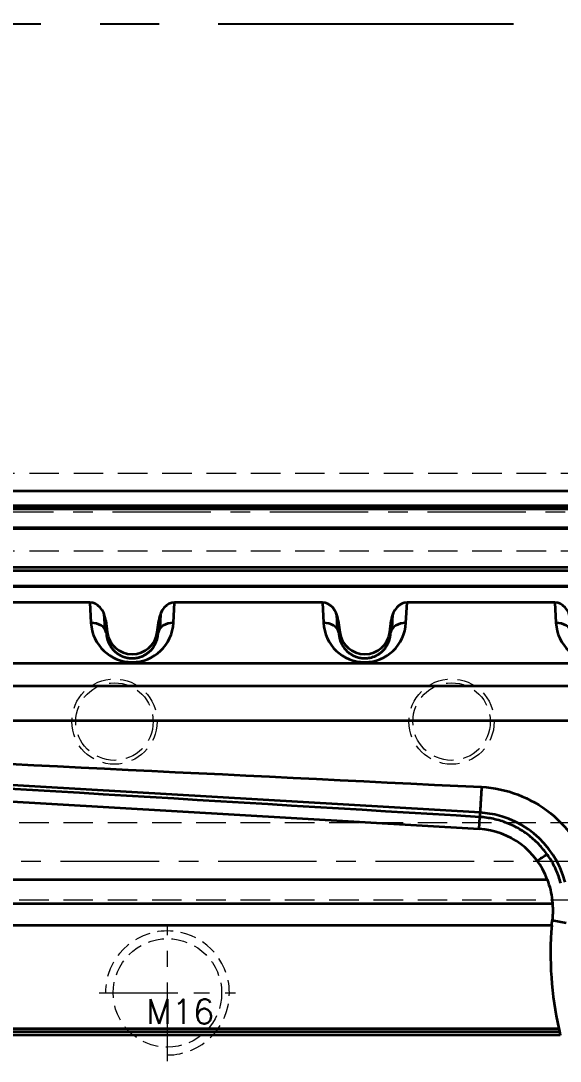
# Model space of a CAD drawing. Header units: millimetres. Extents: x -55 to 464, y 64 to 432.
# Drawn here: x 102.7 to 172.3, y 148.2 to 282.4 of the extents above; entities that cross this region are included whole.
import ezdxf

# ---------------------------------------------------------------- set-up
doc = ezdxf.new("R2010")
doc.units = ezdxf.units.MM
doc.linetypes.add('CENTER', pattern=[50.8, 31.75, -6.35, 6.35, -6.35])
doc.linetypes.add('HIDDEN', pattern=[9.525, 6.35, -3.175])
for name, color, linetype, lineweight in [('cool', 153, 'HIDDEN', 9), ('core', 7, 'Continuous', 20), ('dim', 82, 'Continuous', 9), ('screw', 33, 'Continuous', 13)]:
    doc.layers.add(name, color=color, linetype=linetype, lineweight=lineweight)
doc.styles.add('Capful-A', font='')
doc.styles.add('TXT', font='txt.shx', dxfattribs={"bigfont": 'gbcbig.shx'})
doc.styles.get('Capful-A').set_extended_font_data('Microsoft YaHei')
doc.dimstyles.new('Capful-A-2.0', dxfattribs={"dimscale": 2, "dimtxt": 2.5, "dimasz": 2.5, "dimexe": 1.5, "dimexo": 1, "dimgap": 1.5, "dimtad": 0, "dimdsep": 46, "dimtxsty": 'Capful-A', "dimcen": 0, "dimclrt": 2, "dimazin": 2, "dimtfac": 1, "dimtmove": 0, "dimatfit": 3, "dimfxl": 0, "dimtolj": 1, "dimtzin": 0, "dimarcsym": 0})

# ---------------------------------------------------------------- blocks, each defined once
blk = doc.blocks.new('screw_m16_g')
at = {"layer": 'screw', "color": 1, "linetype": 'CENTER', "ltscale": 0.32}
for p, q in [((0, -8.8), (0, 8.8)), ((-8.8, 0), (8.8, 0))]:
    blk.add_line(p, q, dxfattribs=at)
at = {"layer": 'screw', "color": 33, "linetype": 'HIDDEN', "ltscale": 0.32}
blk.add_circle((0, 0), 7, dxfattribs=at)
at = {"layer": 'screw', "color": 92, "linetype": 'HIDDEN', "ltscale": 0.32}
blk.add_arc((0, 0), 8, 270, 180, dxfattribs=at)
at = {"layer": 'screw', "color": 6, "style": 'TXT'}
blk.add_text('M16', height=3.2, dxfattribs=at).set_placement((-2.72, -4))
blk = doc.blocks.new('H-SL-1-1')
at = {"layer": 'cool', "ltscale": 0.6}
for p, q in [((14.33, 5), (485.67, 5)), ((14.33, -5), (485.67, -5))]:
    blk.add_line(p, q, dxfattribs=at)
at = {"layer": 'cool', "color": 1, "linetype": 'CENTER', "ltscale": 0.4}
blk.add_line((0, 0), (500, 0), dxfattribs=at)
blk = doc.blocks.new('H-SL-2-1')
at = {"layer": 'cool', "ltscale": 0.6}
for p, q in [((339.5, -82), (14.33, -82)), ((339.5, -92), (14.33, -92))]:
    blk.add_line(p, q, dxfattribs=at)
at = {"layer": 'cool', "color": 1, "linetype": 'CENTER', "ltscale": 0.4}
blk.add_line((344.5, -87), (0, -87), dxfattribs=at)
blk = doc.blocks.new('*D41')
at = {"layer": 'Defpoints', "color": 0, "transparency": 16777216}
for p in [(59.73, 350.01), (195.33, 282.01)]:
    blk.add_point(p, dxfattribs=at)
at = {"layer": 'dim', "color": 0, "lineweight": -2, "transparency": 16777216}
blk.add_line((60.73, 350.01), (64.28, 350.01), dxfattribs=at)
at = {"layer": 'dim', "color": 2, "transparency": 16777216, "insert": (68.81, 350.01), "char_height": 5, "attachment_point": 5, "style": 'Capful-A', "bg_fill": 3, "box_fill_scale": 1.1, "bg_fill_color": 256, "bg_fill_true_color": 13158600, "bg_fill_transparency": 0}
blk.add_mtext('\\A1;68', dxfattribs=at)
at = {"layer": 'Defpoints', "color": 0, "transparency": 16777216}
blk.add_point((64.28, 350.01), dxfattribs=at)
blk = doc.blocks.new('*D42')
at = {"layer": 'Defpoints', "color": 0, "transparency": 16777216}
for p in [(55.33, 345.61), (195.33, 282.01)]:
    blk.add_point(p, dxfattribs=at)
at = {"layer": 'dim', "color": 0, "lineweight": -2, "transparency": 16777216}
blk.add_line((55.33, 344.61), (55.33, 341.11), dxfattribs=at)
at = {"layer": 'dim', "color": 2, "transparency": 16777216, "insert": (55.33, 334.78), "char_height": 5, "attachment_point": 5, "rotation": 90, "style": 'Capful-A', "bg_fill": 3, "box_fill_scale": 1.1, "bg_fill_color": 256, "bg_fill_true_color": 13158600, "bg_fill_transparency": 0}
blk.add_mtext('\\A1;140', dxfattribs=at)
at = {"layer": 'Defpoints', "color": 0, "transparency": 16777216}
blk.add_point((55.33, 341.11), dxfattribs=at)
blk = doc.blocks.new('*D43')
at = {"layer": 'Defpoints', "color": 0, "transparency": 16777216}
for p in [(195.33, 282.01), (59.33, 234.01)]:
    blk.add_point(p, dxfattribs=at)
at = {"layer": 'dim', "color": 0, "lineweight": -2, "transparency": 16777216}
blk.add_line((60.33, 234.01), (64.81, 234.01), dxfattribs=at)
at = {"layer": 'dim', "color": 2, "transparency": 16777216, "insert": (69.5, 234.01), "char_height": 5, "attachment_point": 5, "style": 'Capful-A', "bg_fill": 3, "box_fill_scale": 1.1, "bg_fill_color": 256, "bg_fill_true_color": 13158600, "bg_fill_transparency": 0}
blk.add_mtext('\\A1;48', dxfattribs=at)
at = {"layer": 'Defpoints', "color": 0, "transparency": 16777216}
blk.add_point((64.81, 234.01), dxfattribs=at)
blk = doc.blocks.new('*D44')
at = {"layer": 'Defpoints', "color": 0, "transparency": 16777216}
for p in [(195.33, 282.01), (55.33, 238.41)]:
    blk.add_point(p, dxfattribs=at)
at = {"layer": 'dim', "color": 0, "lineweight": -2, "transparency": 16777216}
blk.add_line((55.33, 239.4), (55.33, 245.72), dxfattribs=at)
at = {"layer": 'dim', "color": 2, "transparency": 16777216, "insert": (55.33, 252.05), "char_height": 5, "attachment_point": 5, "rotation": 90, "style": 'Capful-A', "bg_fill": 3, "box_fill_scale": 1.1, "bg_fill_color": 256, "bg_fill_true_color": 13158600, "bg_fill_transparency": 0}
blk.add_mtext('\\A1;140', dxfattribs=at)
at = {"layer": 'Defpoints', "color": 0, "transparency": 16777216}
blk.add_point((55.33, 245.72), dxfattribs=at)

msp = doc.modelspace()

# ---------------------------------------------------------------- linework, layer by layer
at = {"color": 1, "linetype": 'CENTER', "ltscale": 1.2}
msp.add_line((-54.672, 282.005), (445.328, 282.005), dxfattribs=at)
at = {"layer": 'core', "color": 7, "linetype": 'Continuous', "lineweight": 35}
for p, q in [((64.642, 221.762), (222.496, 221.762)), ((64.642, 219.864), (222.496, 219.864)), ((222.496, 219.765), (64.642, 219.765)), ((64.738, 219.445), (222.496, 219.445)), ((65.465, 217.045), (224.496, 217.045)), ((65.506, 216.909), (240.152, 216.909)), ((67.02, 211.909), (238.638, 211.909)), ((67.142, 211.505), (238.516, 211.505)), ((68.353, 209.502), (237.305, 209.502)), ((237.305, 209.368), (68.353, 209.368)), ((111.666, 207.368), (92.578, 207.368)), ((111.666, 207.368), (111.801, 204.739)), ((122.443, 204.739), (122.578, 207.368)), ((141.666, 207.368), (122.578, 207.368)), ((141.666, 207.368), (141.801, 204.739)), ((152.443, 204.739), (152.578, 207.368)), ((171.666, 207.368), (152.578, 207.368)), ((171.666, 207.368), (171.801, 204.739)), ((113.475, 205.918), (113.574, 203.979)), ((120.769, 205.918), (120.669, 203.979)), ((143.475, 205.918), (143.574, 203.979)), ((150.669, 203.979), (150.769, 205.918)), ((113.7, 205.059), (113.779, 203.509)), ((113.7, 205.059), (113.899, 203.525)), ((120.345, 203.525), (120.544, 205.059)), ((120.464, 203.509), (120.544, 205.059)), ((143.7, 205.059), (143.779, 203.509)), ((143.7, 205.059), (143.899, 203.525)), ((150.345, 203.525), (150.544, 205.059)), ((150.464, 203.509), (150.544, 205.059)), ((113.779, 203.509), (113.899, 203.525)), ((120.464, 203.509), (120.345, 203.525)), ((143.779, 203.509), (143.899, 203.525)), ((150.464, 203.509), (150.345, 203.525)), ((234.837, 196.563), (70.821, 196.563)), ((234.837, 192.111), (70.821, 192.111)), ((162, 180.268), (64.778, 185.956)), ((58.569, 184.2), (161.876, 178.156)), ((161.876, 178.156), (161.966, 179.695)), ((42.761, 171.621), (170.679, 171.621)), ((171.345, 168.518), (42.717, 168.518)), ((171.247, 165.705), (42.596, 165.705)), ((173.104, 166.022), (171.309, 166.349)), ((41.503, 152.407), (172.18, 152.407)), ((172.265, 152.005), (41.503, 152.005)), ((172.344, 151.562), (41.503, 151.562))]:
    msp.add_line(p, q, dxfattribs=at)
at = {"layer": 'core', "color": 8, "linetype": 'HIDDEN', "lineweight": 18, "ltscale": 0.4}
for centre, radius in [((114.829, 192.005), 5.5), ((158.329, 192.005), 5.5), ((114.829, 192.005), 5), ((158.329, 192.005), 5)]:
    msp.add_circle(centre, radius, dxfattribs=at)
at = {"layer": 'core', "color": 7, "linetype": 'Continuous', "lineweight": 35}
for centre, radius, start, end in [((117.122, 203.943), 3.25, 187.39662, 352.60338), ((147.122, 203.943), 3.25, 187.39662, 352.60338), ((161.292, 168.173), 12.116, 15.01134, 86.65196), ((161.292, 168.173), 10, 20.17205, 86.65196)]:
    msp.add_arc(centre, radius, start, end, dxfattribs=at)
for centre, major_axis, ratio, start_param, end_param in [((111.728, 204.677), (0.139, -2.689), 0.7427039, 1.6751589, 3.103359), ((122.516, 204.677), (0.139, 2.689), 0.7427039, 0.0382337, 1.4664338), ((141.728, 204.677), (0.139, -2.689), 0.7427039, 1.6751589, 3.103359), ((152.516, 204.677), (0.139, 2.689), 0.7427039, 0.0382337, 1.4664338), ((171.728, 204.677), (0.139, -2.689), 0.7427039, 1.6751589, 3.103359), ((111.801, 203.252), (-1.997, -0.103), 0.7427039, 3.2459552, 4.6741553), ((117.122, 205.014), (0, 5.344), 0.9969798, 1.6224106, 4.6607747), ((122.443, 203.252), (1.997, -0.103), 0.7427039, 1.60903, 3.0372301), ((141.801, 203.252), (-1.997, -0.103), 0.7427039, 3.2459552, 4.6741553), ((147.122, 205.014), (0, 5.344), 0.9969798, 1.6224106, 4.6607747), ((152.443, 203.252), (1.997, -0.103), 0.7427039, 1.60903, 3.0372301), ((171.801, 203.252), (-1.997, -0.103), 0.7427039, 3.2459552, 4.6741553), ((177.122, 205.014), (0, 5.344), 0.9969798, 1.6224106, 4.6607747), ((214.419, 162.073), (0, 43.47), 0.996614, 1.4871576, 1.7950393)]:
    msp.add_ellipse(centre, major_axis=major_axis, ratio=ratio, start_param=start_param, end_param=end_param, dxfattribs=at)
for points, knots in [([(113.779, 203.509), (113.78, 203.5), (113.78, 203.48), (113.78, 203.452), (113.781, 203.424), (113.782, 203.395), (113.783, 203.367), (113.785, 203.339), (113.787, 203.311), (113.788, 203.284), (113.791, 203.256), (113.793, 203.229), (113.796, 203.202), (113.798, 203.175), (113.801, 203.148), (113.805, 203.121), (113.808, 203.094), (113.811, 203.068), (113.815, 203.042), (113.819, 203.016), (113.823, 202.99), (113.828, 202.964), (113.832, 202.939), (113.837, 202.913), (113.842, 202.888), (113.847, 202.863), (113.852, 202.838), (113.857, 202.813), (113.863, 202.789), (113.868, 202.765), (113.874, 202.741), (113.88, 202.717), (113.886, 202.693), (113.892, 202.669), (113.898, 202.646), (113.905, 202.623), (113.911, 202.6), (113.918, 202.577), (113.925, 202.554), (113.932, 202.532), (113.939, 202.51), (113.946, 202.488), (113.953, 202.466), (113.96, 202.444), (113.968, 202.423), (113.975, 202.402), (113.983, 202.38), (113.991, 202.36), (113.998, 202.339), (114.006, 202.318), (114.014, 202.298), (114.022, 202.278), (114.03, 202.258), (114.038, 202.238), (114.047, 202.219), (114.055, 202.199), (114.063, 202.18), (114.072, 202.161), (114.08, 202.143), (114.088, 202.124), (114.097, 202.106), (114.105, 202.088), (114.114, 202.07), (114.123, 202.052), (114.131, 202.034), (114.14, 202.017), (114.149, 202), (114.158, 201.983), (114.166, 201.966), (114.175, 201.949), (114.184, 201.933), (114.193, 201.916), (114.202, 201.9), (114.21, 201.884), (114.219, 201.869), (114.228, 201.853), (114.237, 201.838), (114.246, 201.823), (114.255, 201.808), (114.263, 201.793), (114.272, 201.779), (114.281, 201.764), (114.29, 201.75), (114.299, 201.736), (114.308, 201.722), (114.316, 201.708), (114.325, 201.695), (114.334, 201.682), (114.342, 201.669), (114.351, 201.656), (114.36, 201.643), (114.368, 201.63), (114.377, 201.618), (114.385, 201.606), (114.394, 201.594), (114.402, 201.582), (114.411, 201.57), (114.438, 201.532), (114.487, 201.467), (114.558, 201.379), (114.633, 201.292), (114.71, 201.209), (114.79, 201.129), (114.871, 201.052), (114.956, 200.978), (115.042, 200.907), (115.13, 200.839), (115.22, 200.775), (115.312, 200.713), (115.405, 200.655), (115.499, 200.601), (115.595, 200.55), (115.692, 200.502), (115.79, 200.457), (115.888, 200.416), (115.988, 200.378), (116.087, 200.344), (116.188, 200.313), (116.289, 200.285), (116.39, 200.26), (116.491, 200.239), (116.592, 200.221), (116.692, 200.206), (116.793, 200.195), (116.893, 200.186), (116.993, 200.181), (117.124, 200.178), (117.289, 200.181), (117.486, 200.197), (117.684, 200.225), (117.883, 200.266), (118.081, 200.319), (118.277, 200.384), (118.471, 200.463), (118.661, 200.554), (118.847, 200.658), (119.027, 200.775), (119.202, 200.904), (119.368, 201.046), (119.526, 201.199), (119.675, 201.364), (119.771, 201.485), (119.824, 201.558), (119.84, 201.58), (119.856, 201.602), (119.872, 201.625), (119.888, 201.648), (119.904, 201.673), (119.92, 201.697), (119.936, 201.723), (119.953, 201.749), (119.969, 201.775), (119.986, 201.802), (120.002, 201.83), (120.018, 201.858), (120.035, 201.887), (120.051, 201.917), (120.068, 201.947), (120.084, 201.978), (120.1, 202.01), (120.116, 202.042), (120.132, 202.075), (120.148, 202.108), (120.164, 202.142), (120.179, 202.177), (120.194, 202.213), (120.21, 202.249), (120.224, 202.285), (120.239, 202.323), (120.253, 202.361), (120.268, 202.399), (120.281, 202.439), (120.295, 202.479), (120.308, 202.519), (120.321, 202.56), (120.333, 202.602), (120.345, 202.645), (120.356, 202.688), (120.367, 202.732), (120.378, 202.776), (120.388, 202.821), (120.398, 202.866), (120.407, 202.913), (120.415, 202.959), (120.423, 203.007), (120.43, 203.055), (120.437, 203.103), (120.443, 203.152), (120.448, 203.202), (120.453, 203.252), (120.457, 203.302), (120.46, 203.353), (120.462, 203.405), (120.464, 203.457), (120.464, 203.492), (120.464, 203.509)], [0, 0, 0, 0, 0.0036372, 0.0072526, 0.010846, 0.0144175, 0.0179671, 0.0214947, 0.0250004, 0.028484, 0.0319457, 0.0353853, 0.038803, 0.0421986, 0.0455721, 0.0489236, 0.052253, 0.0555604, 0.0588456, 0.0621087, 0.0653497, 0.0685686, 0.0717653, 0.0749399, 0.0780923, 0.0812224, 0.0843304, 0.0874162, 0.0904798, 0.0935212, 0.0965403, 0.0995371, 0.1025117, 0.105464, 0.108394, 0.1113017, 0.1141871, 0.1170501, 0.1198909, 0.1227093, 0.1255053, 0.128279, 0.1310303, 0.1337592, 0.1364657, 0.1391499, 0.1418116, 0.1444508, 0.1470677, 0.1496621, 0.152234, 0.1547835, 0.1573105, 0.159815, 0.1622971, 0.1647566, 0.1671936, 0.1696081, 0.1720001, 0.1743695, 0.1767164, 0.1790408, 0.1813426, 0.1836218, 0.1858785, 0.1881126, 0.1903241, 0.192513, 0.1946792, 0.1968229, 0.198944, 0.2010424, 0.2031183, 0.2051714, 0.207202, 0.2092099, 0.2111951, 0.2131577, 0.2150976, 0.2170149, 0.2189095, 0.2207814, 0.2226306, 0.2244572, 0.226261, 0.2280422, 0.2298007, 0.2315364, 0.2332495, 0.2349399, 0.2366076, 0.2382525, 0.2398748, 0.2414743, 0.2430511, 0.2446053, 0.2461367, 0.2476454, 0.2596561, 0.2713862, 0.2828378, 0.2940137, 0.3049165, 0.3155492, 0.3259151, 0.3360177, 0.3458607, 0.3554484, 0.3647851, 0.3738758, 0.3827258, 0.3913409, 0.3997272, 0.4078917, 0.4158418, 0.4235854, 0.4311314, 0.4384893, 0.4456692, 0.4526822, 0.4595401, 0.4662557, 0.4728426, 0.4793151, 0.4856884, 0.4919786, 0.4982022, 0.5104024, 0.5228782, 0.5357487, 0.5491222, 0.563095, 0.5777512, 0.5931634, 0.6093938, 0.6264954, 0.6445132, 0.6634855, 0.6834448, 0.7044189, 0.7264314, 0.7495026, 0.7522768, 0.7551265, 0.7580519, 0.7610529, 0.7641295, 0.7672817, 0.7705095, 0.7738129, 0.7771918, 0.7806463, 0.7841763, 0.7877817, 0.7914626, 0.795219, 0.7990507, 0.8029577, 0.80694, 0.8109977, 0.8151305, 0.8193385, 0.8236216, 0.8279799, 0.8324131, 0.8369213, 0.8415045, 0.8461625, 0.8508954, 0.855703, 0.8605853, 0.8655423, 0.8705738, 0.8756799, 0.8808604, 0.8861154, 0.8914446, 0.8968481, 0.9023258, 0.9078776, 0.9135035, 0.9192034, 0.9249772, 0.9308248, 0.9367462, 0.9427412, 0.9488099, 0.9549521, 0.9611678, 0.9674569, 0.9738192, 0.9802548, 0.9867635, 0.9933453, 1, 1, 1, 1]), ([(143.779, 203.509), (143.78, 203.5), (143.78, 203.48), (143.78, 203.452), (143.781, 203.424), (143.782, 203.395), (143.783, 203.367), (143.785, 203.339), (143.787, 203.311), (143.788, 203.284), (143.791, 203.256), (143.793, 203.229), (143.796, 203.202), (143.798, 203.175), (143.801, 203.148), (143.805, 203.121), (143.808, 203.094), (143.811, 203.068), (143.815, 203.042), (143.819, 203.016), (143.823, 202.99), (143.828, 202.964), (143.832, 202.939), (143.837, 202.913), (143.842, 202.888), (143.847, 202.863), (143.852, 202.838), (143.857, 202.813), (143.863, 202.789), (143.868, 202.765), (143.874, 202.741), (143.88, 202.717), (143.886, 202.693), (143.892, 202.669), (143.898, 202.646), (143.905, 202.623), (143.911, 202.6), (143.918, 202.577), (143.925, 202.554), (143.932, 202.532), (143.939, 202.51), (143.946, 202.488), (143.953, 202.466), (143.96, 202.444), (143.968, 202.423), (143.975, 202.402), (143.983, 202.38), (143.991, 202.36), (143.998, 202.339), (144.006, 202.318), (144.014, 202.298), (144.022, 202.278), (144.03, 202.258), (144.038, 202.238), (144.047, 202.219), (144.055, 202.199), (144.063, 202.18), (144.072, 202.161), (144.08, 202.143), (144.088, 202.124), (144.097, 202.106), (144.105, 202.088), (144.114, 202.07), (144.123, 202.052), (144.131, 202.034), (144.14, 202.017), (144.149, 202), (144.158, 201.983), (144.166, 201.966), (144.175, 201.949), (144.184, 201.933), (144.193, 201.916), (144.202, 201.9), (144.21, 201.884), (144.219, 201.869), (144.228, 201.853), (144.237, 201.838), (144.246, 201.823), (144.255, 201.808), (144.263, 201.793), (144.272, 201.779), (144.281, 201.764), (144.29, 201.75), (144.299, 201.736), (144.308, 201.722), (144.316, 201.708), (144.325, 201.695), (144.334, 201.682), (144.342, 201.669), (144.351, 201.656), (144.36, 201.643), (144.368, 201.63), (144.377, 201.618), (144.385, 201.606), (144.394, 201.594), (144.402, 201.582), (144.411, 201.57), (144.438, 201.532), (144.487, 201.467), (144.558, 201.379), (144.633, 201.292), (144.71, 201.209), (144.79, 201.129), (144.871, 201.052), (144.956, 200.978), (145.042, 200.907), (145.13, 200.839), (145.22, 200.775), (145.312, 200.713), (145.405, 200.655), (145.499, 200.601), (145.595, 200.55), (145.692, 200.502), (145.79, 200.457), (145.888, 200.416), (145.988, 200.378), (146.087, 200.344), (146.188, 200.313), (146.289, 200.285), (146.39, 200.26), (146.491, 200.239), (146.592, 200.221), (146.692, 200.206), (146.793, 200.195), (146.893, 200.186), (146.993, 200.181), (147.124, 200.178), (147.289, 200.181), (147.486, 200.197), (147.684, 200.225), (147.883, 200.266), (148.081, 200.319), (148.277, 200.384), (148.471, 200.463), (148.661, 200.554), (148.847, 200.658), (149.027, 200.775), (149.202, 200.904), (149.368, 201.046), (149.526, 201.199), (149.675, 201.364), (149.771, 201.485), (149.824, 201.558), (149.84, 201.58), (149.856, 201.602), (149.872, 201.625), (149.888, 201.648), (149.904, 201.673), (149.92, 201.697), (149.936, 201.723), (149.953, 201.749), (149.969, 201.775), (149.986, 201.802), (150.002, 201.83), (150.018, 201.858), (150.035, 201.887), (150.051, 201.917), (150.068, 201.947), (150.084, 201.978), (150.1, 202.01), (150.116, 202.042), (150.132, 202.075), (150.148, 202.108), (150.164, 202.142), (150.179, 202.177), (150.194, 202.213), (150.21, 202.249), (150.224, 202.285), (150.239, 202.323), (150.253, 202.361), (150.268, 202.399), (150.281, 202.439), (150.295, 202.479), (150.308, 202.519), (150.321, 202.56), (150.333, 202.602), (150.345, 202.645), (150.356, 202.688), (150.367, 202.732), (150.378, 202.776), (150.388, 202.821), (150.398, 202.866), (150.407, 202.913), (150.415, 202.959), (150.423, 203.007), (150.43, 203.055), (150.437, 203.103), (150.443, 203.152), (150.448, 203.202), (150.453, 203.252), (150.457, 203.302), (150.46, 203.353), (150.462, 203.405), (150.464, 203.457), (150.464, 203.492), (150.464, 203.509)], [0, 0, 0, 0, 0.0036372, 0.0072526, 0.010846, 0.0144175, 0.0179671, 0.0214947, 0.0250004, 0.028484, 0.0319457, 0.0353853, 0.038803, 0.0421986, 0.0455721, 0.0489236, 0.052253, 0.0555604, 0.0588456, 0.0621087, 0.0653497, 0.0685686, 0.0717653, 0.0749399, 0.0780923, 0.0812224, 0.0843304, 0.0874162, 0.0904798, 0.0935212, 0.0965403, 0.0995371, 0.1025117, 0.105464, 0.108394, 0.1113017, 0.1141871, 0.1170501, 0.1198909, 0.1227093, 0.1255053, 0.128279, 0.1310303, 0.1337592, 0.1364657, 0.1391499, 0.1418116, 0.1444508, 0.1470677, 0.1496621, 0.152234, 0.1547835, 0.1573105, 0.159815, 0.1622971, 0.1647566, 0.1671936, 0.1696081, 0.1720001, 0.1743695, 0.1767164, 0.1790408, 0.1813426, 0.1836218, 0.1858785, 0.1881126, 0.1903241, 0.192513, 0.1946792, 0.1968229, 0.198944, 0.2010424, 0.2031183, 0.2051714, 0.207202, 0.2092099, 0.2111951, 0.2131577, 0.2150976, 0.2170149, 0.2189095, 0.2207814, 0.2226306, 0.2244572, 0.226261, 0.2280422, 0.2298007, 0.2315364, 0.2332495, 0.2349399, 0.2366076, 0.2382525, 0.2398748, 0.2414743, 0.2430511, 0.2446053, 0.2461367, 0.2476454, 0.2596561, 0.2713862, 0.2828378, 0.2940137, 0.3049165, 0.3155492, 0.3259151, 0.3360177, 0.3458607, 0.3554484, 0.3647851, 0.3738758, 0.3827258, 0.3913409, 0.3997272, 0.4078917, 0.4158418, 0.4235854, 0.4311314, 0.4384893, 0.4456692, 0.4526822, 0.4595401, 0.4662557, 0.4728426, 0.4793151, 0.4856884, 0.4919786, 0.4982022, 0.5104024, 0.5228782, 0.5357487, 0.5491222, 0.563095, 0.5777512, 0.5931634, 0.6093938, 0.6264954, 0.6445132, 0.6634855, 0.6834448, 0.7044189, 0.7264314, 0.7495026, 0.7522768, 0.7551265, 0.7580519, 0.7610529, 0.7641295, 0.7672817, 0.7705095, 0.7738129, 0.7771918, 0.7806463, 0.7841763, 0.7877817, 0.7914626, 0.795219, 0.7990507, 0.8029577, 0.80694, 0.8109977, 0.8151305, 0.8193385, 0.8236216, 0.8279799, 0.8324131, 0.8369213, 0.8415045, 0.8461625, 0.8508954, 0.855703, 0.8605853, 0.8655423, 0.8705738, 0.8756799, 0.8808604, 0.8861154, 0.8914446, 0.8968481, 0.9023258, 0.9078776, 0.9135035, 0.9192034, 0.9249772, 0.9308248, 0.9367462, 0.9427412, 0.9488099, 0.9549521, 0.9611678, 0.9674569, 0.9738192, 0.9802548, 0.9867635, 0.9933453, 1, 1, 1, 1]), ([(70.821, 199.542), (92.16, 199.542), (113.498, 199.542), (161.504, 199.542), (188.171, 199.542), (221.504, 199.542), (228.171, 199.542), (234.837, 199.542)], [0, 0, 0, 0, 0.3903066, 0.3903066, 0.8780613, 0.8780613, 1, 1, 1, 1]), ([(162.193, 183.572), (165.405, 183.412), (168.526, 182.237), (173.625, 178.151), (175.466, 175.342), (176.333, 172.206)], [0, 0, 0, 0, 0.5, 0.5, 1, 1, 1, 1]), ([(172.415, 171.156), (172.261, 171.736), (172.061, 172.303), (171.575, 173.401), (171.29, 173.931), (170.639, 174.94), (170.274, 175.419), (169.474, 176.314), (169.039, 176.731), (168.109, 177.491), (167.614, 177.835), (166.577, 178.442), (166.034, 178.704), (164.915, 179.142), (164.338, 179.317), (163.164, 179.575), (162.566, 179.658), (161.966, 179.695)], [0, 0, 0, 0, 0.125, 0.125, 0.25, 0.25, 0.375, 0.375, 0.5, 0.5, 0.625, 0.625, 0.75, 0.75, 0.875, 0.875, 1, 1, 1, 1]), ([(170.679, 171.621), (170.838, 171.189), (170.968, 170.752), (171.176, 169.87), (171.253, 169.426), (171.317, 168.867), (171.328, 168.755), (171.347, 168.53), (171.355, 168.419), (171.374, 168.084), (171.38, 167.863), (171.38, 167.206), (171.356, 166.774), (171.309, 166.349)], [0, 0, 0, 0, 0.25, 0.25, 0.5, 0.5, 0.5625, 0.5625, 0.625, 0.625, 0.75, 0.75, 1, 1, 1, 1]), ([(172.18, 152.407), (172.195, 152.341), (172.225, 152.206), (172.253, 152.067), (172.28, 151.926), (172.294, 151.854), (172.313, 151.745), (172.32, 151.708), (172.332, 151.635), (172.338, 151.598), (172.344, 151.562)], [0, 0, 0, 0, 0.25, 0.5, 0.5, 0.75, 0.75, 0.875, 0.875, 1, 1, 1, 1])]:
    msp.add_open_spline(points, degree=3, knots=knots, dxfattribs=at)
for points in [[(64.917, 188.325), (97.342, 186.741), (129.768, 185.156), (162.193, 183.572)], [(161.966, 179.695), (129.562, 181.645), (97.158, 183.595), (64.754, 185.544)], [(169.377, 174.058), (169.795, 174.338), (170.217, 174.617), (170.645, 174.896)], [(171.247, 165.705), (171.265, 165.917), (171.286, 166.132), (171.309, 166.349)]]:
    msp.add_open_spline(points, degree=3, dxfattribs=at)
msp.add_rational_spline([(162.193, 183.572), (162, 180.268), (161.966, 179.695)], [1, 0.766044443119, 1], degree=2, dxfattribs=at)

# ---------------------------------------------------------------- block references
for name, p in [('H-SL-2-1', (-54.672, 306.005)), ('H-SL-1-1', (-54.672, 174.005))]:
    msp.add_blockref(name, p)
at = {"layer": 'screw'}
msp.add_blockref('screw_m16_g', (121.661, 157.005), dxfattribs=at)

# ---------------------------------------------------------------- next in the draw order: dimensions: what is measured, and where the dimension line sits
at = {"layer": 'dim'}
dim = msp.add_ordinate_dim(feature_location=(59.728, 350.005), offset=(4.552, 0), dtype=0, origin=(195.328, 282.005), dimstyle='Capful-A-2.0', override={"dimasz": 2, "dimexe": 0.49975, "dimexo": 0.49975, "dimgap": 0.49975}, dxfattribs=at)
dim.commit()
dim.dimension.update_dxf_attribs({"geometry": '*D41', "text_midpoint": (68.807, 350.005)})

# ---------------------------------------------------------------- next in the draw order: dimensions: what is measured, and where the dimension line sits
dim = msp.add_ordinate_dim(feature_location=(55.328, 345.605), offset=(0, -4.494), dtype=1, origin=(195.328, 282.005), dimstyle='Capful-A-2.0', override={"dimasz": 2, "dimexe": 0.49975, "dimexo": 0.49975, "dimgap": 0.49975}, dxfattribs=at)
dim.commit()
dim.dimension.update_dxf_attribs({"geometry": '*D42', "text_midpoint": (55.328, 334.78)})

# ---------------------------------------------------------------- next in the draw order: dimensions: what is measured, and where the dimension line sits
dim = msp.add_ordinate_dim(feature_location=(59.328, 234.005), offset=(5.485, 0), dtype=0, origin=(195.328, 282.005), dimstyle='Capful-A-2.0', override={"dimasz": 2, "dimexe": 0.49975, "dimexo": 0.49975, "dimgap": 0.49975}, dxfattribs=at)
dim.commit()
dim.dimension.update_dxf_attribs({"geometry": '*D43', "text_midpoint": (69.503, 234.005)})

# ---------------------------------------------------------------- next in the draw order: dimensions: what is measured, and where the dimension line sits
dim = msp.add_ordinate_dim(feature_location=(55.328, 238.405), offset=(0, 7.314), dtype=1, origin=(195.328, 282.005), dimstyle='Capful-A-2.0', override={"dimasz": 2, "dimexe": 0.49975, "dimexo": 0.49975, "dimgap": 0.49975}, dxfattribs=at)
dim.commit()
dim.dimension.update_dxf_attribs({"geometry": '*D44', "text_midpoint": (55.328, 252.05)})

doc.saveas('drawing.dxf')
